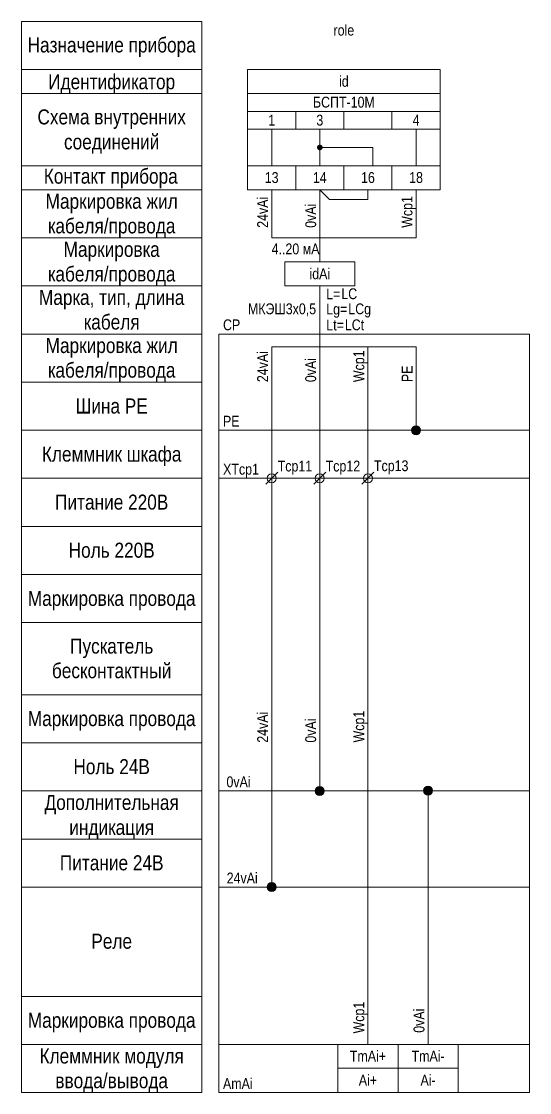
# Model space of a CAD drawing. Header units: millimetres. Extents: x 20 to 403, y -186 to -5.
# Drawn here: x 20 to 104.5, y -183.2 to -5 of the extents above; entities that cross this region are included whole.
import ezdxf

# ---------------------------------------------------------------- set-up
doc = ezdxf.new("R2010")
doc.units = ezdxf.units.MM
doc.header["$MEASUREMENT"] = 0
doc.linetypes.add('1_1', pattern=[2000, 1000, -1000])
doc.linetypes.add('4_2_1_2', pattern=[6702.777624, 3527.777672, -1763.888836, 0, -1411.111116])
for name, color, linetype in [('cp_names', 7, 'Continuous'), ('cp_params_ai', 7, 'Continuous'), ('cp_static_ai', 7, 'Continuous'), ('id_names', 7, 'Continuous'), ('id_params_ai', 7, 'Continuous'), ('id_static_ai', 7, 'Continuous')]:
    doc.layers.add(name, color=color, linetype=linetype)
doc.styles.add('СГЕНЕРИР_СТИЛЬ_1', font='')
doc.styles.get('СГЕНЕРИР_СТИЛЬ_1').set_extended_font_data('Arial Narrow')

msp = doc.modelspace()

# ---------------------------------------------------------------- hatches: boundary and pattern name
at = {"layer": 'cp_static_ai', "linetype": 'Continuous', "lineweight": 0, "true_color": 0x000000}
for points in [[(84.86, -73), (84.92, -73.29), (85.08, -73.53), (85.33, -73.69), (85.61, -73.75), (85.9, -73.69), (86.14, -73.53), (86.31, -73.29), (86.36, -73), (86.31, -72.71), (86.14, -72.47), (85.9, -72.31), (85.61, -72.25), (85.33, -72.31), (85.08, -72.47), (84.92, -72.71)], [(68.84, -133), (68.89, -133.29), (69.06, -133.53), (69.3, -133.69), (69.59, -133.75), (69.87, -133.69), (70.12, -133.53), (70.28, -133.29), (70.34, -133), (70.28, -132.71), (70.12, -132.47), (69.87, -132.31), (69.59, -132.25), (69.3, -132.31), (69.06, -132.47), (68.89, -132.71)], [(86.85, -132.95), (86.91, -133.24), (87.07, -133.48), (87.31, -133.65), (87.6, -133.7), (87.89, -133.65), (88.13, -133.48), (88.29, -133.24), (88.35, -132.95), (88.29, -132.67), (88.13, -132.42), (87.89, -132.26), (87.6, -132.2), (87.31, -132.26), (87.07, -132.42), (86.91, -132.67)], [(60.85, -149), (60.9, -149.29), (61.07, -149.53), (61.31, -149.69), (61.6, -149.75), (61.88, -149.69), (62.13, -149.53), (62.29, -149.29), (62.35, -149), (62.29, -148.71), (62.13, -148.47), (61.88, -148.31), (61.6, -148.25), (61.31, -148.31), (61.07, -148.47), (60.9, -148.71)]]:
    msp.add_hatch(color=18, dxfattribs=at).paths.add_polyline_path(points)
at = {"layer": 'id_static_ai', "linetype": 'Continuous', "lineweight": 0, "true_color": 0x000000}
msp.add_hatch(color=18, dxfattribs=at).paths.add_polyline_path([(69.35, -25.96), (69.37, -26.06), (69.42, -26.14), (69.5, -26.2), (69.6, -26.21), (69.69, -26.2), (69.78, -26.14), (69.83, -26.06), (69.85, -25.96), (69.83, -25.87), (69.78, -25.79), (69.69, -25.73), (69.6, -25.71), (69.5, -25.73), (69.42, -25.79), (69.37, -25.87)])

# ---------------------------------------------------------------- linework, layer by layer
at = {"layer": 'cp_names', "color": 7, "linetype": 'Continuous', "lineweight": 15, "ltscale": 100}
for points in [[(20, -65), (50, -65), (50, -57), (20, -57)], [(20, -73), (50, -73), (50, -65), (20, -65)], [(20, -81), (50, -81), (50, -73), (20, -73)], [(20, -89), (50, -89), (50, -81), (20, -81)], [(20, -97), (50, -97), (50, -89), (20, -89)], [(20, -105), (50, -105), (50, -97), (20, -97)], [(20, -117), (50, -117), (50, -105), (20, -105)], [(20, -125), (50, -125), (50, -117), (20, -117)], [(20, -133), (50, -133), (50, -125), (20, -125)], [(20, -141), (50, -141), (50, -133), (20, -133)], [(20, -149), (50, -149), (50, -141), (20, -141)], [(20, -167.18), (50, -167.18), (50, -149), (20, -149)], [(20, -175.18), (50, -175.18), (50, -167.18), (20, -167.18)], [(20, -183.18), (50, -183.18), (50, -175.18), (20, -175.18)]]:
    msp.add_lwpolyline(points, close=True, dxfattribs=at)
at = {"layer": 'cp_static_ai', "color": 7, "linetype": '1_1', "lineweight": 15, "ltscale": 100}
for p, q in [((104.47, -57), (52.83, -57)), ((52.83, -57), (52.83, -183.18)), ((104.47, -57), (104.47, -183.18))]:
    msp.add_line(p, q, dxfattribs=at)
at = {"layer": 'cp_static_ai', "color": 7, "linetype": 'Continuous', "lineweight": 15, "ltscale": 100}
for p, q in [((52.83, -73), (104.47, -73)), ((60.6, -82), (62.6, -80)), ((68.59, -82), (70.59, -80)), ((76.6, -82), (78.6, -80)), ((52.83, -133), (104.47, -133)), ((52.83, -149), (104.47, -149)), ((52.83, -175.18), (104.47, -175.18)), ((52.83, -183.18), (104.47, -183.18))]:
    msp.add_line(p, q, dxfattribs=at)
at = {"layer": 'cp_static_ai', "color": 7, "linetype": '4_2_1_2', "lineweight": 15, "ltscale": 100}
msp.add_line((52.83, -81), (104.47, -81), dxfattribs=at)
at = {"layer": 'cp_static_ai', "color": 7, "linetype": 'Continuous', "lineweight": 15, "ltscale": 100}
for points in [[(69.6, -55.15), (69.59, -59.14)], [(61.6, -81), (61.6, -59.14), (69.58, -59.14)], [(69.58, -59.14), (77.6, -59.14), (77.6, -81)], [(69.59, -59.14), (69.59, -81.1)], [(77.6, -175.18), (77.6, -81)]]:
    msp.add_lwpolyline(points, dxfattribs=at)
at = {"layer": 'cp_static_ai', "color": 7, "linetype": 'Continuous', "lineweight": 15, "ltscale": 100, "flags": 128}
for points in [[(77.6, -59.14), (85.61, -59.14), (85.61, -72.25)], [(61.6, -148.25), (61.6, -81.1)], [(69.59, -132.25), (69.59, -81.1)], [(87.6, -133.7), (87.6, -175.13)]]:
    msp.add_lwpolyline(points, dxfattribs=at)
at = {"layer": 'cp_static_ai', "color": 7, "linetype": 'Continuous', "lineweight": 15, "ltscale": 100}
for points in [[(72.6, -175.18), (82.6, -175.18), (82.6, -179.13), (72.6, -179.13)], [(82.6, -175.18), (92.6, -175.18), (92.6, -179.13), (82.6, -179.13)], [(72.6, -179.13), (82.6, -179.13), (82.6, -183.18), (72.6, -183.18)], [(82.6, -179.13), (92.6, -179.13), (92.6, -183.18), (82.6, -183.18)]]:
    msp.add_lwpolyline(points, close=True, dxfattribs=at)
for centre, radius in [((85.61, -73), 0.75), ((61.6, -81), 0.752), ((69.59, -81), 0.752), ((77.6, -81), 0.752), ((69.59, -133), 0.75), ((87.6, -132.95), 0.75), ((61.6, -149), 0.75)]:
    msp.add_circle(centre, radius, dxfattribs=at)
at = {"layer": 'id_names', "color": 7, "linetype": 'Continuous', "lineweight": 15, "ltscale": 100}
for points in [[(20, -13), (50, -13), (50, -5), (20, -5)], [(20, -17), (50, -17), (50, -13), (20, -13)], [(20, -29), (50, -29), (50, -17), (20, -17)], [(20, -33), (50, -33), (50, -29), (20, -29)], [(20, -41), (50, -41), (50, -33), (20, -33)], [(20, -49), (50, -49), (50, -41), (20, -41)], [(20, -57), (50, -57), (50, -49), (20, -49)]]:
    msp.add_lwpolyline(points, close=True, dxfattribs=at)
at = {"layer": 'id_static_ai', "color": 7, "linetype": '1_1', "lineweight": 15, "ltscale": 100}
for p, q in [((57.6, -17), (57.6, -29)), ((89.6, -29), (89.6, -17))]:
    msp.add_line(p, q, dxfattribs=at)
at = {"layer": 'id_static_ai', "color": 7, "linetype": 'Continuous', "lineweight": 15, "ltscale": 100}
for p, q in [((57.6, -19.96), (89.6, -19.96)), ((57.6, -22.93), (57.6, -19.96)), ((89.6, -19.96), (89.6, -22.93)), ((89.6, -22.93), (57.6, -22.93)), ((61.6, -29), (61.6, -22.93)), ((69.6, -29), (69.6, -22.93)), ((85.6, -29), (85.6, -22.93)), ((78.39, -25.96), (69.85, -25.96)), ((78.39, -29), (78.39, -25.96)), ((69.6, -45), (69.6, -33)), ((69.6, -33), (71.22, -34.63)), ((77.6, -34.63), (77.6, -33)), ((77.6, -34.63), (71.22, -34.63))]:
    msp.add_line(p, q, dxfattribs=at)
for points in [[(57.6, -17), (89.6, -17), (89.6, -13), (57.6, -13)], [(57.6, -33), (65.6, -33), (65.6, -29), (57.6, -29)], [(65.6, -33), (73.6, -33), (73.6, -29), (65.6, -29)], [(73.6, -33), (81.6, -33), (81.6, -29), (73.6, -29)], [(81.6, -33), (89.6, -33), (89.6, -29), (81.6, -29)], [(63.8, -49), (75.4, -49), (75.4, -45), (63.8, -45)]]:
    msp.add_lwpolyline(points, close=True, dxfattribs=at)
at = {"layer": 'id_static_ai', "color": 7, "linetype": 'Continuous', "lineweight": 15, "flags": 128}
for points in [[(57.6, -19.96), (65.6, -19.96), (65.6, -22.93), (57.6, -22.93)], [(65.6, -19.96), (73.6, -19.96), (73.6, -22.93), (65.6, -22.93)], [(81.6, -19.96), (89.6, -19.96), (89.6, -22.93), (81.6, -22.93)]]:
    msp.add_lwpolyline(points, close=True, dxfattribs=at)
at = {"layer": 'id_static_ai', "color": 7, "linetype": 'Continuous', "lineweight": 15, "ltscale": 100}
for points in [[(61.6, -33), (61.6, -41), (69.6, -41)], [(85.6, -33), (85.6, -41), (69.6, -41)], [(69.6, -49), (69.6, -55.15)]]:
    msp.add_lwpolyline(points, dxfattribs=at)
at = {"layer": 'id_static_ai', "color": 7, "linetype": 'Continuous', "lineweight": 70, "ltscale": 100}
msp.add_circle((69.6, -25.96), 0.25, dxfattribs=at)

# ---------------------------------------------------------------- texts
at = {"layer": 'cp_names', "color": 7, "linetype": 'Continuous', "lineweight": 15, "char_height": 2.5, "attachment_point": 2, "style": 'СГЕНЕРИР_СТИЛЬ_1'}
for s, insert, line_spacing_factor in [('\\A1;{\\pqc;\\fArial Narrow|b0|i0|c204|p34;Маркировка жил\\P\\pqc;\\fArial Narrow|b0|i0|c204|p34;кабеля/провода}', (35, -57.66), 0.982786), ('\\A1;{\\pqc;\\fArial Narrow|b0|i0|c204|p34;Пускатель\\P\\pqc;\\fArial Narrow|b0|i0|c204|p34;бесконтактный}', (35, -107.66), 0.98101), ('\\A1;{\\pqc;\\fArial Narrow|b0|i0|c204|p34;Дополнительная\\P\\pqc;\\fArial Narrow|b0|i0|c204|p34;индикация}', (35, -133.66), 0.996475), ('\\A1;{\\pqc;\\fArial Narrow|b0|i0|c204|p34;Клеммник модуля\\P\\pqc;\\fArial Narrow|b0|i0|c204|p34;ввода\\fArial Narrow|b0|i0|c204|p34;/вывода}', (35, -175.84), 0.985989)]:
    msp.add_mtext(s, dxfattribs=dict(at, insert=insert, line_spacing_factor=line_spacing_factor))
for s, insert in [('\\A1;{\\pqc;\\fArial Narrow|b0|i0|c204|p34;Шина PE}', (35, -67.72)), ('\\A1;{\\pqc;\\fArial Narrow|b0|i0|c204|p34;Клеммник\\fArial Narrow|b0|i0|c204|p34; шкафа}', (35, -75.72)), ('\\A1;{\\pqc;\\fArial Narrow|b0|i0|c204|p34;Питание \\fArial Narrow|b0|i0|c204|p34;220В}', (35, -83.71)), ('\\A1;{\\pqc;\\fArial Narrow|b0|i0|c204|p34;Ноль\\fArial Narrow|b0|i0|c204|p34; 220В}', (35, -91.71)), ('\\A1;{\\pqc;\\fArial Narrow|b0|i0|c204|p34;Маркировка \\fArial Narrow|b0|i0|c204|p34;провода}', (35, -99.72)), ('\\A1;{\\pqc;\\fArial Narrow|b0|i0|c204|p34;Маркировка \\fArial Narrow|b0|i0|c204|p34;провода}', (35, -119.72)), ('\\A1;{\\pqc;\\fArial Narrow|b0|i0|c204|p34;Ноль 24\\fArial Narrow|b0|i0|c204|p34;В}', (35, -127.71)), ('\\A1;{\\pqc;\\fArial Narrow|b0|i0|c204|p34;Питание 2\\fArial Narrow|b0|i0|c204|p34;4\\fArial Narrow|b0|i0|c204|p34;В}', (35, -143.71)), ('\\A1;{\\pqc;\\fArial Narrow|b0|i0|c204|p34;Реле}', (35, -156.75)), ('\\A1;{\\pqc;\\fArial Narrow|b0|i0|c204|p34;Маркировка \\fArial Narrow|b0|i0|c204|p34;провода}', (35, -169.9))]:
    msp.add_mtext(s, dxfattribs=dict(at, insert=insert))
at = {"layer": 'cp_params_ai', "color": 7, "linetype": 'Continuous', "lineweight": 15, "char_height": 1.8, "style": 'СГЕНЕРИР_СТИЛЬ_1'}
for s, insert, attachment_point in [('\\A1;{\\pqc;\\fArial Narrow|b0|i0|c204|p34;CP}', (54.94, -54.57), 2), ('\\A1;{\\pql;\\fArial Narrow|b0|i0|c204|p34;Tcp11}', (62.6, -78.06), 1), ('\\A1;{\\pql;\\fArial Narrow|b0|i0|c204|p34;T\\fArial Narrow|b0|i0|c204|p34;cp12}', (70.57, -78.06), 1), ('\\A1;{\\pql;\\fArial Narrow|b0|i0|c204|p34;T\\fArial Narrow|b0|i0|c204|p34;cp13}', (78.6, -78.01), 1), ('\\A1;{\\pqc;\\fArial Narrow|b0|i0|c204|p34;X\\fArial Narrow|b0|i0|c204|p34;T\\fArial Narrow|b0|i0|c204|p34;cp1}', (56.5, -78.59), 2), ('\\A1;{\\pqc;\\fArial Narrow|b0|i0|c204|p34;0v\\fArial Narrow|b0|i0|c204|p34;Ai}', (56.09, -130.59), 2), ('\\A1;{\\pqc;\\fArial Narrow|b0|i0|c204|p34;24v\\fArial Narrow|b0|i0|c204|p34;Ai}', (56.7, -146.59), 2), ('\\A1;{\\pqc;\\fArial Narrow|b0|i0|c204|p34;TmAi\\fArial Narrow|b0|i0|c204|p34;+}', (77.6, -176.21), 2), ('\\A1;{\\pqc;\\fArial Narrow|b0|i0|c204|p34;TmAi\\fArial Narrow|b0|i0|c204|p34;-}', (87.6, -176.21), 2), ('\\A1;{\\pqc;\\fArial Narrow|b0|i0|c204|p34;Am\\fArial Narrow|b0|i0|c204|p34;Ai}', (55.97, -180.78), 2), ('\\A1;{\\pqc;\\fArial Narrow|b0|i0|c204|p34;Ai\\fArial Narrow|b0|i0|c204|p34;+}', (77.6, -180.21), 2), ('\\A1;{\\pqc;\\fArial Narrow|b0|i0|c204|p34;Ai-}', (87.6, -180.21), 2)]:
    msp.add_mtext(s, dxfattribs=dict(at, insert=insert, attachment_point=attachment_point))
at = {"layer": 'cp_params_ai', "color": 7, "linetype": 'Continuous', "lineweight": 15, "char_height": 1.8, "attachment_point": 1, "rotation": 90, "style": 'СГЕНЕРИР_СТИЛЬ_1'}
for s, insert in [('\\A1;{\\pql;\\fArial Narrow|b0|i0|c204|p34;24v\\fArial Narrow|b0|i0|c204|p34;Ai}', (59.19, -65)), ('\\A1;{\\pql;\\fArial Narrow|b0|i0|c204|p34;Wcp1}', (75.19, -65)), ('\\A1;{\\pql;\\fArial Narrow|b0|i0|c204|p34;0v\\fArial Narrow|b0|i0|c204|p34;Ai}', (67.18, -65)), ('\\A1;{\\pql;\\fArial Narrow|b0|i0|c204|p34;24v\\fArial Narrow|b0|i0|c204|p34;Ai}', (59.19, -124.98)), ('\\A1;{\\pql;\\fArial Narrow|b0|i0|c204|p34;0v\\fArial Narrow|b0|i0|c204|p34;Ai}', (67.18, -124.97)), ('\\A1;{\\pql;\\fArial Narrow|b0|i0|c204|p34;Wcp\\fArial Narrow|b0|i0|c204|p34;1}', (75.19, -124.94)), ('\\A1;{\\pql;\\fArial Narrow|b0|i0|c204|p34;Wcp\\fArial Narrow|b0|i0|c204|p34;1}', (75.19, -173.34)), ('\\A1;{\\pql;\\fArial Narrow|b0|i0|c204|p34;0v\\fArial Narrow|b0|i0|c204|p34;Ai}', (85.19, -173.23))]:
    msp.add_mtext(s, dxfattribs=dict(at, insert=insert))
at = {"layer": 'cp_static_ai', "color": 7, "linetype": 'Continuous', "lineweight": 15, "insert": (83.21, -65), "char_height": 1.8, "attachment_point": 1, "rotation": 90, "style": 'СГЕНЕРИР_СТИЛЬ_1'}
msp.add_mtext('\\A1;{\\pql;\\fArial Narrow|b0|i0|c204|p34;PE}', dxfattribs=at)
at = {"layer": 'cp_static_ai', "color": 7, "linetype": 'Continuous', "lineweight": 15, "insert": (54.88, -70.6), "char_height": 1.8, "attachment_point": 2, "style": 'СГЕНЕРИР_СТИЛЬ_1'}
msp.add_mtext('\\A1;{\\pqc;\\fArial Narrow|b0|i0|c204|p34;PE}', dxfattribs=at)
at = {"layer": 'id_names', "color": 7, "linetype": 'Continuous', "lineweight": 15, "char_height": 2.5, "attachment_point": 2, "style": 'СГЕНЕРИР_СТИЛЬ_1'}
for s, insert in [('\\A1;{\\pqc;\\fArial Narrow|b0|i0|c204|p34;Назначение прибора}', (35, -7.66)), ('\\A1;{\\pqc;\\fArial Narrow|b0|i0|c204|p34;Идентификатор}', (35, -13.78)), ('\\A1;{\\pqc;\\fArial Narrow|b0|i0|c204|p34;Контакт прибора}', (34.85, -29.49))]:
    msp.add_mtext(s, dxfattribs=dict(at, insert=insert))
at = {"layer": 'id_names', "color": 7, "linetype": 'Continuous', "lineweight": 15, "insert": (35, -19.63), "char_height": 2.5, "width": 30, "attachment_point": 2, "line_spacing_factor": 0.996473, "style": 'СГЕНЕРИР_СТИЛЬ_1'}
msp.add_mtext('\\A1;{\\pqc;\\fArial Narrow|b0|i0|c204|p34;Схема внутренних соединений}', dxfattribs=at)
at = {"layer": 'id_names', "color": 7, "linetype": 'Continuous', "lineweight": 15, "char_height": 2.5, "attachment_point": 2, "style": 'СГЕНЕРИР_СТИЛЬ_1'}
for s, insert, line_spacing_factor in [('\\A1;{\\pqc;\\fArial Narrow|b0|i0|c204|p34;Маркировка жил\\P\\pqc;\\fArial Narrow|b0|i0|c204|p34;кабеля/провода}', (35, -33.66), 0.982786), ('\\A1;{\\pqc;\\fArial Narrow|b0|i0|c204|p34;Маркировка\\P\\pqc;\\fArial Narrow|b0|i0|c204|p34;кабеля/провода}', (35, -41.66), 0.982786), ('\\A1;{\\pqc;\\fArial Narrow|b0|i0|c204|p34;Марка, тип\\fArial Narrow|b0|i0|c204|p34;, длина\\P\\pqc;\\fArial Narrow|b0|i0|c204|p34;кабеля}', (35, -49.66), 0.98101)]:
    msp.add_mtext(s, dxfattribs=dict(at, insert=insert, line_spacing_factor=line_spacing_factor))
at = {"layer": 'id_params_ai', "color": 7, "linetype": 'Continuous', "lineweight": 15, "insert": (73.6, -5.56), "char_height": 1.8, "width": 30, "attachment_point": 2, "style": 'СГЕНЕРИР_СТИЛЬ_1'}
msp.add_mtext('\\A1;{\\pqc;\\fArial Narrow|b0|i0|c204|p34;role}', dxfattribs=at)
at = {"layer": 'id_params_ai', "color": 7, "linetype": 'Continuous', "lineweight": 15, "char_height": 1.8, "style": 'СГЕНЕРИР_СТИЛЬ_1'}
for s, insert, attachment_point in [('\\A1;{\\pqc;\\fArial Narrow|b0|i0|c204|p34;id}', (73.6, -14.07), 2), ('\\A1;{\\pqc;\\fArial Narrow|b0|i0|c204|p34;id\\fArial Narrow|b0|i0|c204|p34;Ai}', (69.6, -46.08), 2), ('\\A1;{\\pql;\\fArial Narrow|b0|i0|c204|p34;LC}', (73.18, -49.4), 1), ('\\A1;{\\pql;\\fArial Narrow|b0|i0|c204|p34;LCg}', (74.34, -51.91), 1), ('\\A1;{\\pql;\\fArial Narrow|b0|i0|c204|p34;LCt}', (73.76, -54.57), 1)]:
    msp.add_mtext(s, dxfattribs=dict(at, insert=insert, attachment_point=attachment_point))
at = {"layer": 'id_params_ai', "color": 7, "linetype": 'Continuous', "lineweight": 15, "char_height": 1.8, "attachment_point": 1, "rotation": 90, "style": 'СГЕНЕРИР_СТИЛЬ_1'}
for s, insert in [('\\A1;{\\pql;\\fArial Narrow|b0|i0|c204|p34;24v\\fArial Narrow|b0|i0|c204|p34;Ai}', (59.19, -39.33)), ('\\A1;{\\pql;\\fArial Narrow|b0|i0|c204|p34;0v\\fArial Narrow|b0|i0|c204|p34;Ai}', (67.19, -39.33)), ('\\A1;{\\pql;\\fArial Narrow|b0|i0|c204|p34;Wcp1}', (83.19, -39.33))]:
    msp.add_mtext(s, dxfattribs=dict(at, insert=insert))
at = {"layer": 'id_static_ai', "color": 7, "linetype": 'Continuous', "lineweight": 15, "char_height": 1.8, "style": 'СГЕНЕРИР_СТИЛЬ_1'}
for s, insert, attachment_point in [('\\A1;{\\pqc;\\fArial Narrow|b0|i0|c204|p34;БСПТ-10М}', (73.6, -17.53), 2), ('\\A1;{\\pqc;\\fArial Narrow|b0|i0|c204|p34;1}', (61.6, -20.52), 2), ('\\A1;{\\pqc;\\fArial Narrow|b0|i0|c204|p34;3}', (69.6, -20.52), 2), ('\\A1;{\\pqc;\\fArial Narrow|b0|i0|c204|p34;4}', (85.6, -20.53), 2), ('\\A1;{\\pqc;\\fArial Narrow|b0|i0|c204|p34;13}', (61.6, -30.07), 2), ('\\A1;{\\pqc;\\fArial Narrow|b0|i0|c204|p34;14}', (69.6, -30.07), 2), ('\\A1;{\\pqc;\\fArial Narrow|b0|i0|c204|p34;16}', (77.6, -30.07), 2), ('\\A1;{\\pqc;\\fArial Narrow|b0|i0|c204|p34;18}', (85.6, -30.07), 2), ('\\A1;{\\pql;\\fArial Narrow|b0|i0|c204|p34;4..20 мА}', (61.59, -41.94), 1), ('\\A1;{\\pql;\\fArial Narrow|b0|i0|c204|p34;L=}', (70.67, -49.43), 1), ('\\A1;{\\pql;\\fArial Narrow|b0|i0|c204|p34;Lg=}', (70.67, -51.95), 1), ('\\A1;{\\pql;\\fArial Narrow|b0|i0|c204|p34;Lt=}', (70.67, -54.6), 1)]:
    msp.add_mtext(s, dxfattribs=dict(at, insert=insert, attachment_point=attachment_point))
at = {"layer": 'id_static_ai', "color": 7, "linetype": 'Continuous', "lineweight": 40, "insert": (57.65, -51.91), "char_height": 1.8, "attachment_point": 1, "style": 'СГЕНЕРИР_СТИЛЬ_1'}
msp.add_mtext('\\A1;{\\pql;\\fArial Narrow|b0|i0|c204|p34;МКЭШ\\fArial Narrow|b0|i0|c204|p34;3х0,5}', dxfattribs=at)

doc.saveas('drawing.dxf')
